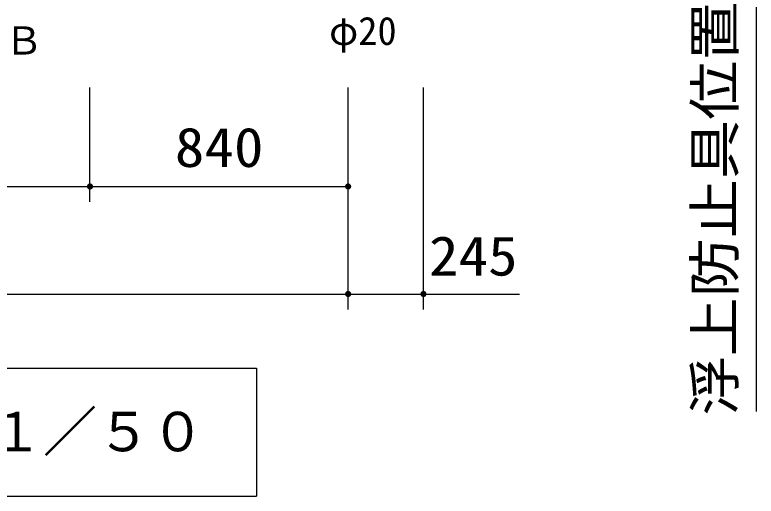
# Model space of a CAD drawing. Units: millimetres, scale not verified. Extents: x -14850 to 14850, y -10500 to 10500.
# Drawn here: x -6527 to -4115, y -2003 to -437 of the extents above; entities that cross this region are included whole.
import ezdxf
from ezdxf.enums import TextEntityAlignment as Align

# ---------------------------------------------------------------- set-up
doc = ezdxf.new("R2010")
doc.units = ezdxf.units.MM
doc.header["$LTSCALE"] = 50
for name, color, linetype, lineweight in [('0-0_製作', 5, 'Continuous', 25), ('0-2_躯体', 3, 'Continuous', 25), ('0-3_水管', 3, 'Continuous', 25)]:
    doc.layers.add(name, color=color, linetype=linetype, lineweight=lineweight)
doc.styles.add('ＭＳ ゴシック', font='')
doc.styles.get('ＭＳ ゴシック').set_extended_font_data('MS Gothic')

msp = doc.modelspace()

# ---------------------------------------------------------------- linework, layer by layer
at = {"layer": '0-0_製作', "color": 2}
for p, q in [((-4115.07, -295.11), (-4115.07, -1727.79)), ((-6282.6, -1045.55), (-6282.6, -673.71)), ((-5442.6, -1045.55), (-5442.6, -673.71)), ((-5442.6, -1395.55), (-5442.6, -673.71)), ((-5197.6, -1395.55), (-5197.6, -673.71)), ((-7052.6, -995.55), (-6282.6, -995.55)), ((-6282.6, -995.55), (-5442.6, -995.55)), ((-5442.6, -1395.55), (-5442.6, -995.55)), ((-9752.6, -1345.55), (-5442.6, -1345.55)), ((-5442.6, -1345.55), (-5197.6, -1345.55)), ((-5197.6, -1345.55), (-4884.88, -1345.55))]:
    msp.add_line(p, q, dxfattribs=at)
at = {"layer": '0-0_製作'}
for points in [[(-6289.45, -988.26), (-6282.6, -995.55), (-6290.3, -989.18)], [(-6288.48, -987.46), (-6282.6, -995.55), (-6289.45, -988.26)], [(-6287.42, -986.79), (-6282.6, -995.55), (-6288.48, -987.46)], [(-6286.28, -986.25), (-6282.6, -995.55), (-6287.42, -986.79)], [(-6285.09, -985.87), (-6282.6, -995.55), (-6286.28, -986.25)], [(-6283.85, -985.63), (-6282.6, -995.55), (-6285.09, -985.87)], [(-6283.85, -985.63), (-6282.6, -985.55), (-6282.6, -995.55)], [(-6282.6, -985.55), (-6272.6, -995.55), (-6282.6, -995.55)], [(-6281.97, -985.57), (-6272.6, -995.55), (-6282.6, -985.55)], [(-6280.73, -985.73), (-6272.6, -995.55), (-6281.97, -985.57)], [(-6279.51, -986.04), (-6272.6, -995.55), (-6280.73, -985.73)], [(-6278.34, -986.5), (-6272.6, -995.55), (-6279.51, -986.04)], [(-6277.24, -987.11), (-6272.6, -995.55), (-6278.34, -986.5)], [(-6276.23, -987.85), (-6272.6, -995.55), (-6277.24, -987.11)], [(-6275.31, -988.71), (-6272.6, -995.55), (-6276.23, -987.85)], [(-6274.51, -989.67), (-6272.6, -995.55), (-6275.31, -988.71)], [(-5449.44, -988.26), (-5442.6, -995.55), (-5450.3, -989.18)], [(-5448.48, -987.46), (-5442.6, -995.55), (-5449.44, -988.26)], [(-5447.42, -986.79), (-5442.6, -995.55), (-5448.48, -987.46)], [(-5446.28, -986.25), (-5442.6, -995.55), (-5447.42, -986.79)], [(-5445.09, -985.87), (-5442.6, -995.55), (-5446.28, -986.25)], [(-5443.85, -985.63), (-5442.6, -995.55), (-5445.09, -985.87)], [(-5443.85, -985.63), (-5442.6, -985.55), (-5442.6, -995.55)], [(-5442.6, -985.55), (-5432.6, -995.55), (-5442.6, -995.55)], [(-5441.97, -985.57), (-5432.6, -995.55), (-5442.6, -985.55)], [(-5440.73, -985.73), (-5432.6, -995.55), (-5441.97, -985.57)], [(-5439.51, -986.04), (-5432.6, -995.55), (-5440.73, -985.73)], [(-5438.34, -986.5), (-5432.6, -995.55), (-5439.51, -986.04)], [(-5437.24, -987.11), (-5432.6, -995.55), (-5438.34, -986.5)], [(-5436.23, -987.85), (-5432.6, -995.55), (-5437.24, -987.11)], [(-5435.31, -988.71), (-5432.6, -995.55), (-5436.23, -987.85)], [(-5434.51, -989.67), (-5432.6, -995.55), (-5435.31, -988.71)], [(-6292.58, -994.92), (-6282.6, -995.55), (-6292.6, -995.55)], [(-6292.6, -995.55), (-6292.29, -998.04), (-6292.52, -996.8)], [(-6292.6, -995.55), (-6291.9, -999.23), (-6292.29, -998.04)], [(-6282.6, -995.55), (-6291.9, -999.23), (-6292.6, -995.55)], [(-6292.42, -993.68), (-6282.6, -995.55), (-6292.58, -994.92)], [(-6292.11, -992.46), (-6282.6, -995.55), (-6292.42, -993.68)], [(-6291.65, -991.29), (-6282.6, -995.55), (-6292.11, -992.46)], [(-6282.6, -995.55), (-6291.36, -1000.37), (-6291.9, -999.23)], [(-6291.04, -990.19), (-6282.6, -995.55), (-6291.65, -991.29)], [(-6282.6, -995.55), (-6290.69, -1001.43), (-6291.36, -1000.37)], [(-6290.3, -989.18), (-6282.6, -995.55), (-6291.04, -990.19)], [(-6282.6, -995.55), (-6289.89, -1002.4), (-6290.69, -1001.43)], [(-6282.6, -995.55), (-6288.97, -1003.26), (-6289.89, -1002.4)], [(-6282.6, -995.55), (-6287.96, -1003.99), (-6288.97, -1003.26)], [(-6282.6, -995.55), (-6286.86, -1004.6), (-6287.96, -1003.99)], [(-6282.6, -995.55), (-6285.69, -1005.06), (-6286.86, -1004.6)], [(-6282.6, -995.55), (-6284.47, -1005.37), (-6285.69, -1005.06)], [(-6282.6, -995.55), (-6283.23, -1005.53), (-6284.47, -1005.37)], [(-6282.6, -995.55), (-6282.6, -1005.55), (-6283.23, -1005.53)], [(-6282.6, -995.55), (-6281.35, -1005.47), (-6282.6, -1005.55)], [(-6282.6, -995.55), (-6280.11, -1005.24), (-6281.35, -1005.47)], [(-6272.6, -995.55), (-6280.11, -1005.24), (-6282.6, -995.55)], [(-6272.6, -995.55), (-6278.92, -1004.85), (-6280.11, -1005.24)], [(-6272.6, -995.55), (-6277.78, -1004.31), (-6278.92, -1004.85)], [(-6272.6, -995.55), (-6276.72, -1003.64), (-6277.78, -1004.31)], [(-6272.6, -995.55), (-6275.75, -1002.84), (-6276.72, -1003.64)], [(-6272.6, -995.55), (-6274.89, -1001.93), (-6275.75, -1002.84)], [(-6272.6, -995.55), (-6274.16, -1000.91), (-6274.89, -1001.93)], [(-6273.84, -990.73), (-6272.6, -995.55), (-6274.51, -989.67)], [(-6272.6, -995.55), (-6273.55, -999.81), (-6274.16, -1000.91)], [(-6273.3, -991.87), (-6272.6, -995.55), (-6273.84, -990.73)], [(-6272.6, -995.55), (-6273.09, -998.64), (-6273.55, -999.81)], [(-6272.91, -993.06), (-6272.6, -995.55), (-6273.3, -991.87)], [(-6272.6, -995.55), (-6272.78, -997.43), (-6273.09, -998.64)], [(-6272.91, -993.06), (-6272.68, -994.3), (-6272.6, -995.55)], [(-6272.6, -995.55), (-6272.62, -996.18), (-6272.78, -997.43)], [(-5452.58, -994.92), (-5442.6, -995.55), (-5452.6, -995.55)], [(-5452.6, -995.55), (-5452.29, -998.04), (-5452.52, -996.8)], [(-5452.6, -995.55), (-5451.9, -999.23), (-5452.29, -998.04)], [(-5442.6, -995.55), (-5451.9, -999.23), (-5452.6, -995.55)], [(-5452.42, -993.68), (-5442.6, -995.55), (-5452.58, -994.92)], [(-5452.11, -992.46), (-5442.6, -995.55), (-5452.42, -993.68)], [(-5451.65, -991.29), (-5442.6, -995.55), (-5452.11, -992.46)], [(-5442.6, -995.55), (-5451.36, -1000.37), (-5451.9, -999.23)], [(-5451.04, -990.19), (-5442.6, -995.55), (-5451.65, -991.29)], [(-5442.6, -995.55), (-5450.69, -1001.43), (-5451.36, -1000.37)], [(-5450.3, -989.18), (-5442.6, -995.55), (-5451.04, -990.19)], [(-5442.6, -995.55), (-5449.89, -1002.4), (-5450.69, -1001.43)], [(-5442.6, -995.55), (-5448.97, -1003.26), (-5449.89, -1002.4)], [(-5442.6, -995.55), (-5447.96, -1003.99), (-5448.97, -1003.26)], [(-5442.6, -995.55), (-5446.86, -1004.6), (-5447.96, -1003.99)], [(-5442.6, -995.55), (-5445.69, -1005.06), (-5446.86, -1004.6)], [(-5442.6, -995.55), (-5444.47, -1005.37), (-5445.69, -1005.06)], [(-5442.6, -995.55), (-5443.23, -1005.53), (-5444.47, -1005.37)], [(-5442.6, -995.55), (-5442.6, -1005.55), (-5443.23, -1005.53)], [(-5442.6, -995.55), (-5441.35, -1005.47), (-5442.6, -1005.55)], [(-5442.6, -995.55), (-5440.11, -1005.24), (-5441.35, -1005.47)], [(-5432.6, -995.55), (-5440.11, -1005.24), (-5442.6, -995.55)], [(-5432.6, -995.55), (-5438.92, -1004.85), (-5440.11, -1005.24)], [(-5432.6, -995.55), (-5437.78, -1004.31), (-5438.92, -1004.85)], [(-5432.6, -995.55), (-5436.72, -1003.64), (-5437.78, -1004.31)], [(-5432.6, -995.55), (-5435.75, -1002.84), (-5436.72, -1003.64)], [(-5432.6, -995.55), (-5434.89, -1001.93), (-5435.75, -1002.84)], [(-5432.6, -995.55), (-5434.16, -1000.91), (-5434.89, -1001.93)], [(-5433.84, -990.73), (-5432.6, -995.55), (-5434.51, -989.67)], [(-5432.6, -995.55), (-5433.55, -999.81), (-5434.16, -1000.91)], [(-5433.3, -991.87), (-5432.6, -995.55), (-5433.84, -990.73)], [(-5432.6, -995.55), (-5433.09, -998.64), (-5433.55, -999.81)], [(-5432.91, -993.06), (-5432.6, -995.55), (-5433.3, -991.87)], [(-5432.6, -995.55), (-5432.78, -997.43), (-5433.09, -998.64)], [(-5432.91, -993.06), (-5432.68, -994.3), (-5432.6, -995.55)], [(-5432.6, -995.55), (-5432.62, -996.18), (-5432.78, -997.43)], [(-5452.58, -1344.92), (-5442.6, -1345.55), (-5452.6, -1345.55)], [(-5452.58, -1344.92), (-5442.6, -1345.55), (-5452.6, -1345.55)], [(-5452.6, -1345.55), (-5451.9, -1349.23), (-5452.52, -1346.8)], [(-5452.6, -1345.55), (-5451.36, -1350.37), (-5451.9, -1349.23)], [(-5442.6, -1345.55), (-5451.36, -1350.37), (-5452.6, -1345.55)], [(-5452.6, -1345.55), (-5451.9, -1349.23), (-5452.52, -1346.8)], [(-5452.6, -1345.55), (-5451.36, -1350.37), (-5451.9, -1349.23)], [(-5442.6, -1345.55), (-5451.36, -1350.37), (-5452.6, -1345.55)], [(-5452.42, -1343.68), (-5442.6, -1345.55), (-5452.58, -1344.92)], [(-5452.42, -1343.68), (-5442.6, -1345.55), (-5452.58, -1344.92)], [(-5452.52, -1346.8), (-5451.9, -1349.23), (-5452.29, -1348.04)], [(-5452.52, -1346.8), (-5451.9, -1349.23), (-5452.29, -1348.04)], [(-5452.11, -1342.46), (-5442.6, -1345.55), (-5452.42, -1343.68)], [(-5452.11, -1342.46), (-5442.6, -1345.55), (-5452.42, -1343.68)], [(-5451.65, -1341.29), (-5442.6, -1345.55), (-5452.11, -1342.46)], [(-5451.65, -1341.29), (-5442.6, -1345.55), (-5452.11, -1342.46)], [(-5451.04, -1340.19), (-5442.6, -1345.55), (-5451.65, -1341.29)], [(-5451.04, -1340.19), (-5442.6, -1345.55), (-5451.65, -1341.29)], [(-5442.6, -1345.55), (-5450.69, -1351.43), (-5451.36, -1350.37)], [(-5442.6, -1345.55), (-5450.69, -1351.43), (-5451.36, -1350.37)], [(-5450.3, -1339.18), (-5442.6, -1345.55), (-5451.04, -1340.19)], [(-5450.3, -1339.18), (-5442.6, -1345.55), (-5451.04, -1340.19)], [(-5442.6, -1345.55), (-5449.89, -1352.4), (-5450.69, -1351.43)], [(-5442.6, -1345.55), (-5449.89, -1352.4), (-5450.69, -1351.43)], [(-5449.44, -1338.26), (-5442.6, -1345.55), (-5450.3, -1339.18)], [(-5449.44, -1338.26), (-5442.6, -1345.55), (-5450.3, -1339.18)], [(-5442.6, -1345.55), (-5448.97, -1353.26), (-5449.89, -1352.4)], [(-5442.6, -1345.55), (-5448.97, -1353.26), (-5449.89, -1352.4)], [(-5448.48, -1337.46), (-5442.6, -1345.55), (-5449.44, -1338.26)], [(-5448.48, -1337.46), (-5442.6, -1345.55), (-5449.44, -1338.26)], [(-5442.6, -1345.55), (-5447.96, -1353.99), (-5448.97, -1353.26)], [(-5442.6, -1345.55), (-5447.96, -1353.99), (-5448.97, -1353.26)], [(-5447.42, -1336.79), (-5442.6, -1345.55), (-5448.48, -1337.46)], [(-5447.42, -1336.79), (-5442.6, -1345.55), (-5448.48, -1337.46)], [(-5442.6, -1345.55), (-5446.86, -1354.6), (-5447.96, -1353.99)], [(-5442.6, -1345.55), (-5446.86, -1354.6), (-5447.96, -1353.99)], [(-5446.28, -1336.25), (-5442.6, -1345.55), (-5447.42, -1336.79)], [(-5446.28, -1336.25), (-5442.6, -1345.55), (-5447.42, -1336.79)], [(-5442.6, -1345.55), (-5445.69, -1355.06), (-5446.86, -1354.6)], [(-5442.6, -1345.55), (-5445.69, -1355.06), (-5446.86, -1354.6)], [(-5445.09, -1335.87), (-5442.6, -1345.55), (-5446.28, -1336.25)], [(-5445.09, -1335.87), (-5442.6, -1345.55), (-5446.28, -1336.25)], [(-5442.6, -1345.55), (-5444.47, -1355.37), (-5445.69, -1355.06)], [(-5442.6, -1345.55), (-5444.47, -1355.37), (-5445.69, -1355.06)], [(-5443.85, -1335.63), (-5442.6, -1345.55), (-5445.09, -1335.87)], [(-5443.85, -1335.63), (-5442.6, -1345.55), (-5445.09, -1335.87)], [(-5442.6, -1345.55), (-5443.23, -1355.53), (-5444.47, -1355.37)], [(-5442.6, -1345.55), (-5443.23, -1355.53), (-5444.47, -1355.37)], [(-5443.85, -1335.63), (-5442.6, -1335.55), (-5442.6, -1345.55)], [(-5443.85, -1335.63), (-5442.6, -1335.55), (-5442.6, -1345.55)], [(-5442.6, -1345.55), (-5442.6, -1355.55), (-5443.23, -1355.53)], [(-5442.6, -1345.55), (-5442.6, -1355.55), (-5443.23, -1355.53)], [(-5442.6, -1335.55), (-5432.6, -1345.55), (-5442.6, -1345.55)], [(-5441.97, -1335.57), (-5432.6, -1345.55), (-5442.6, -1335.55)], [(-5442.6, -1335.55), (-5432.6, -1345.55), (-5442.6, -1345.55)], [(-5441.97, -1335.57), (-5432.6, -1345.55), (-5442.6, -1335.55)], [(-5442.6, -1345.55), (-5441.35, -1355.47), (-5442.6, -1355.55)], [(-5442.6, -1345.55), (-5440.11, -1355.24), (-5441.35, -1355.47)], [(-5432.6, -1345.55), (-5440.11, -1355.24), (-5442.6, -1345.55)], [(-5442.6, -1345.55), (-5441.35, -1355.47), (-5442.6, -1355.55)], [(-5442.6, -1345.55), (-5440.11, -1355.24), (-5441.35, -1355.47)], [(-5432.6, -1345.55), (-5440.11, -1355.24), (-5442.6, -1345.55)], [(-5440.73, -1335.73), (-5432.6, -1345.55), (-5441.97, -1335.57)], [(-5440.73, -1335.73), (-5432.6, -1345.55), (-5441.97, -1335.57)], [(-5439.51, -1336.04), (-5432.6, -1345.55), (-5440.73, -1335.73)], [(-5439.51, -1336.04), (-5432.6, -1345.55), (-5440.73, -1335.73)], [(-5432.6, -1345.55), (-5438.92, -1354.85), (-5440.11, -1355.24)], [(-5432.6, -1345.55), (-5438.92, -1354.85), (-5440.11, -1355.24)], [(-5438.34, -1336.5), (-5432.6, -1345.55), (-5439.51, -1336.04)], [(-5438.34, -1336.5), (-5432.6, -1345.55), (-5439.51, -1336.04)], [(-5432.6, -1345.55), (-5437.78, -1354.31), (-5438.92, -1354.85)], [(-5432.6, -1345.55), (-5437.78, -1354.31), (-5438.92, -1354.85)], [(-5437.24, -1337.11), (-5432.6, -1345.55), (-5438.34, -1336.5)], [(-5437.24, -1337.11), (-5432.6, -1345.55), (-5438.34, -1336.5)], [(-5432.6, -1345.55), (-5436.72, -1353.64), (-5437.78, -1354.31)], [(-5432.6, -1345.55), (-5436.72, -1353.64), (-5437.78, -1354.31)], [(-5436.23, -1337.85), (-5432.6, -1345.55), (-5437.24, -1337.11)], [(-5436.23, -1337.85), (-5432.6, -1345.55), (-5437.24, -1337.11)], [(-5432.6, -1345.55), (-5435.75, -1352.84), (-5436.72, -1353.64)], [(-5432.6, -1345.55), (-5435.75, -1352.84), (-5436.72, -1353.64)], [(-5435.31, -1338.71), (-5432.6, -1345.55), (-5436.23, -1337.85)], [(-5435.31, -1338.71), (-5432.6, -1345.55), (-5436.23, -1337.85)], [(-5432.6, -1345.55), (-5434.89, -1351.93), (-5435.75, -1352.84)], [(-5432.6, -1345.55), (-5434.89, -1351.93), (-5435.75, -1352.84)], [(-5434.51, -1339.67), (-5432.6, -1345.55), (-5435.31, -1338.71)], [(-5434.51, -1339.67), (-5432.6, -1345.55), (-5435.31, -1338.71)], [(-5432.6, -1345.55), (-5434.16, -1350.91), (-5434.89, -1351.93)], [(-5432.6, -1345.55), (-5434.16, -1350.91), (-5434.89, -1351.93)], [(-5433.84, -1340.73), (-5432.6, -1345.55), (-5434.51, -1339.67)], [(-5433.84, -1340.73), (-5432.6, -1345.55), (-5434.51, -1339.67)], [(-5432.6, -1345.55), (-5433.55, -1349.81), (-5434.16, -1350.91)], [(-5432.6, -1345.55), (-5433.55, -1349.81), (-5434.16, -1350.91)], [(-5433.3, -1341.87), (-5432.6, -1345.55), (-5433.84, -1340.73)], [(-5433.3, -1341.87), (-5432.6, -1345.55), (-5433.84, -1340.73)], [(-5432.6, -1345.55), (-5433.09, -1348.64), (-5433.55, -1349.81)], [(-5432.6, -1345.55), (-5433.09, -1348.64), (-5433.55, -1349.81)], [(-5433.3, -1341.87), (-5432.68, -1344.3), (-5432.6, -1345.55)], [(-5432.91, -1343.06), (-5432.68, -1344.3), (-5433.3, -1341.87)], [(-5433.3, -1341.87), (-5432.68, -1344.3), (-5432.6, -1345.55)], [(-5432.91, -1343.06), (-5432.68, -1344.3), (-5433.3, -1341.87)], [(-5432.6, -1345.55), (-5432.78, -1347.43), (-5433.09, -1348.64)], [(-5432.6, -1345.55), (-5432.78, -1347.43), (-5433.09, -1348.64)], [(-5432.6, -1345.55), (-5432.62, -1346.18), (-5432.78, -1347.43)], [(-5432.6, -1345.55), (-5432.62, -1346.18), (-5432.78, -1347.43)], [(-5207.58, -1344.92), (-5197.6, -1345.55), (-5207.6, -1345.55)], [(-5207.6, -1345.55), (-5206.36, -1350.37), (-5207.52, -1346.8)], [(-5207.6, -1345.55), (-5205.69, -1351.43), (-5206.36, -1350.37)], [(-5197.6, -1345.55), (-5205.69, -1351.43), (-5207.6, -1345.55)], [(-5207.42, -1343.68), (-5197.6, -1345.55), (-5207.58, -1344.92)], [(-5207.52, -1346.8), (-5206.9, -1349.23), (-5207.29, -1348.04)], [(-5207.52, -1346.8), (-5206.36, -1350.37), (-5206.9, -1349.23)], [(-5207.11, -1342.46), (-5197.6, -1345.55), (-5207.42, -1343.68)], [(-5206.65, -1341.29), (-5197.6, -1345.55), (-5207.11, -1342.46)], [(-5206.04, -1340.19), (-5197.6, -1345.55), (-5206.65, -1341.29)], [(-5205.3, -1339.18), (-5197.6, -1345.55), (-5206.04, -1340.19)], [(-5197.6, -1345.55), (-5204.89, -1352.4), (-5205.69, -1351.43)], [(-5204.45, -1338.26), (-5197.6, -1345.55), (-5205.3, -1339.18)], [(-5197.6, -1345.55), (-5203.97, -1353.26), (-5204.89, -1352.4)], [(-5203.48, -1337.46), (-5197.6, -1345.55), (-5204.45, -1338.26)], [(-5197.6, -1345.55), (-5202.96, -1353.99), (-5203.97, -1353.26)], [(-5202.42, -1336.79), (-5197.6, -1345.55), (-5203.48, -1337.46)], [(-5197.6, -1345.55), (-5201.86, -1354.6), (-5202.96, -1353.99)], [(-5201.28, -1336.25), (-5197.6, -1345.55), (-5202.42, -1336.79)], [(-5197.6, -1345.55), (-5200.69, -1355.06), (-5201.86, -1354.6)], [(-5200.09, -1335.87), (-5197.6, -1345.55), (-5201.28, -1336.25)], [(-5197.6, -1345.55), (-5199.47, -1355.37), (-5200.69, -1355.06)], [(-5200.09, -1335.87), (-5197.6, -1335.55), (-5197.6, -1345.55)], [(-5198.85, -1335.63), (-5197.6, -1335.55), (-5200.09, -1335.87)], [(-5197.6, -1345.55), (-5198.23, -1355.53), (-5199.47, -1355.37)], [(-5197.6, -1345.55), (-5197.6, -1355.55), (-5198.23, -1355.53)], [(-5197.6, -1335.55), (-5187.6, -1345.55), (-5197.6, -1345.55)], [(-5196.97, -1335.57), (-5187.6, -1345.55), (-5197.6, -1335.55)], [(-5197.6, -1345.55), (-5196.35, -1355.47), (-5197.6, -1355.55)], [(-5197.6, -1345.55), (-5195.11, -1355.24), (-5196.35, -1355.47)], [(-5197.6, -1345.55), (-5193.92, -1354.85), (-5195.11, -1355.24)], [(-5187.6, -1345.55), (-5193.92, -1354.85), (-5197.6, -1345.55)], [(-5195.73, -1335.73), (-5187.6, -1345.55), (-5196.97, -1335.57)], [(-5194.51, -1336.04), (-5187.6, -1345.55), (-5195.73, -1335.73)], [(-5193.34, -1336.5), (-5187.6, -1345.55), (-5194.51, -1336.04)], [(-5187.6, -1345.55), (-5192.78, -1354.31), (-5193.92, -1354.85)], [(-5192.24, -1337.11), (-5187.6, -1345.55), (-5193.34, -1336.5)], [(-5187.6, -1345.55), (-5191.72, -1353.64), (-5192.78, -1354.31)], [(-5191.23, -1337.85), (-5187.6, -1345.55), (-5192.24, -1337.11)], [(-5187.6, -1345.55), (-5190.75, -1352.84), (-5191.72, -1353.64)], [(-5190.31, -1338.71), (-5187.6, -1345.55), (-5191.23, -1337.85)], [(-5187.6, -1345.55), (-5189.89, -1351.93), (-5190.75, -1352.84)], [(-5189.51, -1339.67), (-5187.6, -1345.55), (-5190.31, -1338.71)], [(-5187.6, -1345.55), (-5189.16, -1350.91), (-5189.89, -1351.93)], [(-5188.84, -1340.73), (-5187.6, -1345.55), (-5189.51, -1339.67)], [(-5187.6, -1345.55), (-5188.55, -1349.81), (-5189.16, -1350.91)], [(-5188.84, -1340.73), (-5187.68, -1344.3), (-5187.6, -1345.55)], [(-5188.3, -1341.87), (-5187.68, -1344.3), (-5188.84, -1340.73)], [(-5187.6, -1345.55), (-5188.09, -1348.64), (-5188.55, -1349.81)], [(-5188.3, -1341.87), (-5187.91, -1343.06), (-5187.68, -1344.3)], [(-5187.6, -1345.55), (-5187.78, -1347.43), (-5188.09, -1348.64)], [(-5187.6, -1345.55), (-5187.62, -1346.18), (-5187.78, -1347.43)]]:
    msp.add_solid(points, dxfattribs=at)
at = {"layer": '0-3_水管'}
for p, q in [((-9074.1, -1586.75), (-5740.77, -1586.75)), ((-5740.77, -1586.75), (-5740.77, -2003.42)), ((-9074.1, -2003.42), (-5740.77, -2003.42))]:
    msp.add_line(p, q, dxfattribs=at)

# ---------------------------------------------------------------- texts
at = {"layer": '0-0_製作', "color": 4, "style": 'ＭＳ ゴシック', "width": 1.1}
msp.add_text('浮上防止具位置', height=128.3, rotation=90, dxfattribs=at).set_placement((-4147.5, -1741.24), align=Align.BOTTOM_LEFT)
for s, p in [('840', (-6006.35, -970.55)), ('245', (-5179.61, -1324.01))]:
    msp.add_text(s, height=128.4, dxfattribs=at).set_placement(p, align=Align.BOTTOM_LEFT)
at = {"layer": '0-2_躯体', "color": 4, "style": 'ＭＳ ゴシック'}
for s, p in [('\u3000φ20', (-5629.81, -562.52)), ('Ｂ', (-6559.99, -593.8))]:
    msp.add_text(s, height=91.79, dxfattribs=at).set_placement(p, align=Align.BOTTOM_LEFT)
at = {"layer": '0-3_水管', "color": 4, "style": 'ＭＳ ゴシック'}
msp.add_text('Ｓ＝１／５０', height=128.4, dxfattribs=at).set_placement((-6960.55, -1895.87), align=Align.BOTTOM_LEFT)

doc.saveas('drawing.dxf')
